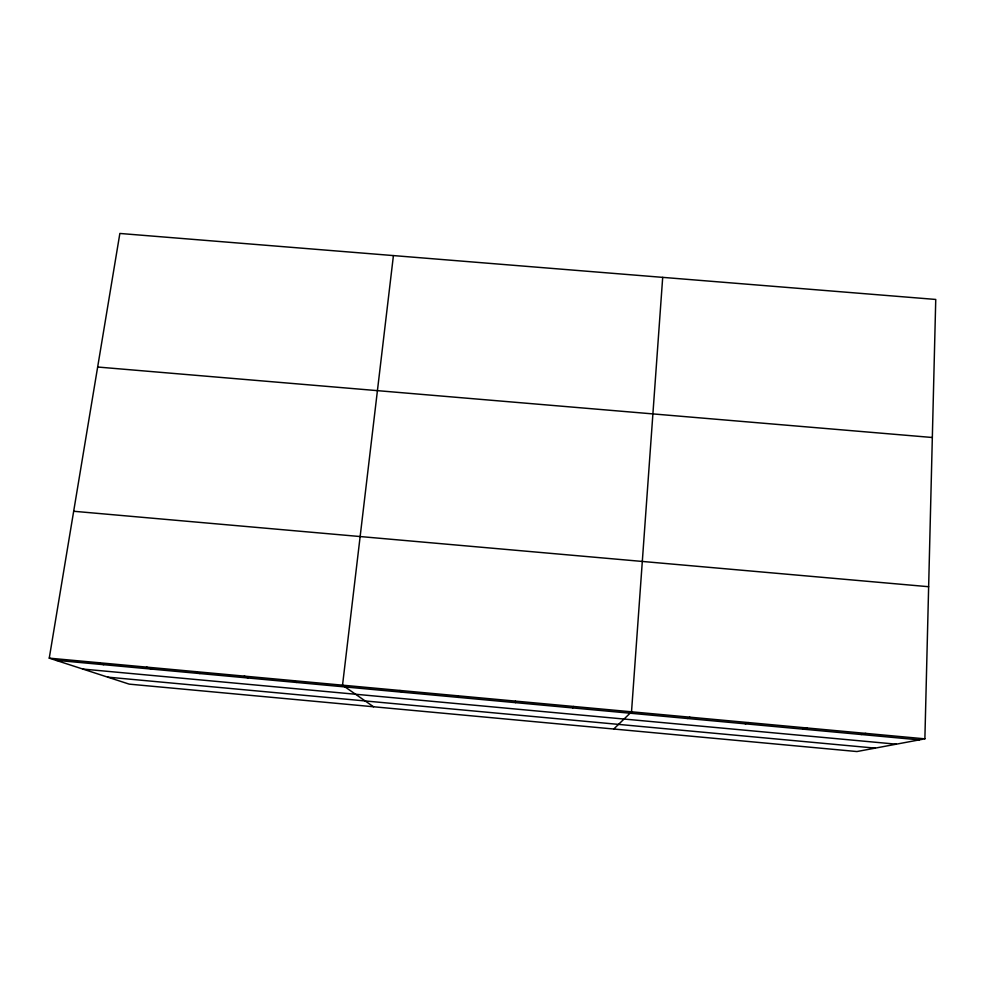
<?xml version="1.0" encoding="UTF-8"?>
<svg xmlns="http://www.w3.org/2000/svg" width="985" height="985" viewBox="0 0 985 985"><rect width="100%" height="100%" fill="white"/><g stroke="black" fill="none" stroke-linecap="round" stroke-linejoin="round"><path stroke-width="1.48" d="M924.878 738.836L935.75 299.452L119.862 233.457L49.25 658.152L129.195 684.132L856.925 751.543L924.878 738.836L49.25 658.152M662.696 277.364L631.52 711.81L613.741 729.023M393.421 255.583L342.534 685.178L373.561 706.774M572.741 707.919L573.381 706.442M687.579 718.508L689.845 717.178M745.263 723.827L748.341 722.571M803.107 729.159L807.011 727.977M861.136 734.514L865.852 733.394M97.65 367.023L932.339 437.5M73.678 511.264L928.646 586.715M55.763 660.27L919.337 739.87M82.826 669.061L896.288 744.18M107.636 677.126L875.209 748.132M97.823 662.622L103.671 664.678M146.519 667.116L151.715 669.111M195.325 671.61L199.869 673.555M244.268 676.116L248.146 678M293.345 680.647L296.547 682.457M399.984 690.473L401.732 692.159M457.606 695.779L458.567 697.392M515.414 701.111L515.561 702.65"/></g></svg>
